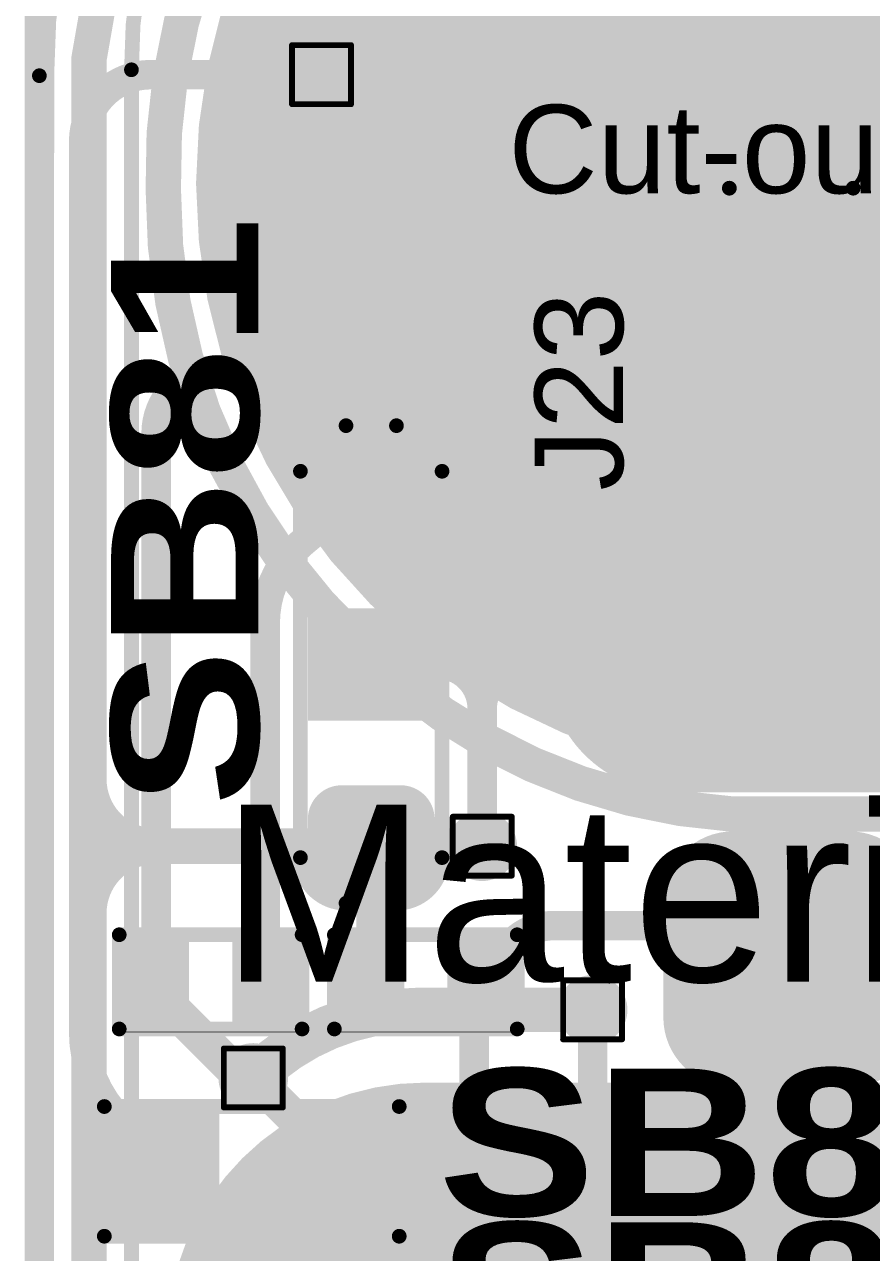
# Model space of a CAD drawing. Header units: inches. Extents: x 3 to 457, y -41 to 239.
# Drawn here: x 11.67 to 18.97, y 14.03 to 24.61 of the extents above; entities that cross this region are included whole.
import ezdxf

# ---------------------------------------------------------------- set-up
doc = ezdxf.new("R2010")
doc.units = ezdxf.units.IN
for name, color, linetype in [('Board Outline', 216, 'Continuous'), ('Bottom Layer', 5, 'Continuous'), ('Bottom Overlay', 54, 'Continuous'), ('Bottom Paste', 16, 'Continuous'), ('Bottom Solder', 6, 'Continuous'), ('Dimension', 6, 'Continuous'), ('Drill Drawing', 1, 'Continuous'), ('Fabrication', 76, 'Continuous'), ('Top Layer', 1, 'Continuous'), ('Top Overlay', 2, 'Continuous'), ('Top Paste', 8, 'Continuous'), ('Top Solder', 216, 'Continuous'), ('Via Holes', 16, 'Continuous')]:
    doc.layers.add(name, color=color, linetype=linetype)
doc.styles.add('Arial', font='', dxfattribs={"height": 0.2})
doc.styles.add('Arial Black_Bold', font='', dxfattribs={"height": 0.2})
doc.styles.get('Arial').set_extended_font_data('Arial')
doc.styles.get('Arial Black_Bold').set_extended_font_data('Arial Black', bold=True)

# ---------------------------------------------------------------- blocks, each defined once
blk = doc.blocks.new('S______B______3')
at = {"layer": 'Top Layer'}
for points in [[(-1.143, -0.4445), (-1.143, 0.4445), (-0.381, 0.4445), (-0.381, -0.4445)], [(0.381, -0.4445), (0.381, 0.4445), (1.143, 0.4445), (1.143, -0.4445)]]:
    blk.add_hatch(color=1, dxfattribs=at).paths.add_polyline_path(points)
at = {"layer": 'Top Paste'}
for points in [[(-1.143, -0.4445), (-1.143, 0.4445), (-0.381, 0.4445), (-0.381, -0.4445)], [(0.381, -0.4445), (0.381, 0.4445), (1.143, 0.4445), (1.143, -0.4445)]]:
    blk.add_hatch(color=8, dxfattribs=at).paths.add_polyline_path(points)
at = {"layer": 'Top Solder'}
for points in [[(-1.2446, -0.5461), (-1.2446, 0.5461), (-0.2794, 0.5461), (-0.2794, -0.5461)], [(0.2794, -0.5461), (0.2794, 0.5461), (1.2446, 0.5461), (1.2446, -0.5461)]]:
    blk.add_hatch(color=216, dxfattribs=at).paths.add_polyline_path(points)
at = {"layer": 'Top Overlay'}
for points in [[(-1.27, -0.5588, 0.127, 0.127, 0), (-1.27, 0.5588, 0.127, 0.127, 0)], [(-1.27, 0.5588, 0.127, 0.127, 0), (1.27, 0.5588, 0.127, 0.127, 0)], [(1.27, -0.5588, 0.127, 0.127, 0), (1.27, 0.5588, 0.127, 0.127, 0)], [(-1.27, -0.5588, 0.127, 0.127, 0), (1.27, -0.5588, 0.127, 0.127, 0)]]:
    blk.add_lwpolyline(points, format="xyseb", dxfattribs=at)
for points in [[(-1.30175, 0.5588, 0.0635, 0.0635, 1), (-1.23825, 0.5588, 0.0635, 0.0635, 1)], [(-1.30175, 0.5588, 0.0635, 0.0635, 1), (-1.23825, 0.5588, 0.0635, 0.0635, 1)], [(1.23825, 0.5588, 0.0635, 0.0635, 1), (1.30175, 0.5588, 0.0635, 0.0635, 1)], [(1.23825, 0.5588, 0.0635, 0.0635, 1), (1.30175, 0.5588, 0.0635, 0.0635, 1)], [(-1.30175, -0.5588, 0.0635, 0.0635, 1), (-1.23825, -0.5588, 0.0635, 0.0635, 1)], [(-1.30175, -0.5588, 0.0635, 0.0635, 1), (-1.23825, -0.5588, 0.0635, 0.0635, 1)], [(1.23825, -0.5588, 0.0635, 0.0635, 1), (1.30175, -0.5588, 0.0635, 0.0635, 1)], [(1.23825, -0.5588, 0.0635, 0.0635, 1), (1.30175, -0.5588, 0.0635, 0.0635, 1)]]:
    blk.add_lwpolyline(points, format="xyseb", close=True, dxfattribs=at)
blk = doc.blocks.new('S______B______3_P___25')
at = {"layer": 'Top Layer'}
h = blk.add_hatch(color=1, dxfattribs=at)
edge = h.paths.add_edge_path()
edge.add_arc((-1.714, -0.254), 0.191, 180, 270)
edge.add_line((-1.714, -0.445), (-1.333, -0.444))
edge.add_arc((-1.333, -0.254), 0.191, 270, 360)
edge.add_line((-1.143, -0.254), (-1.143, 0.254))
edge.add_arc((-1.333, 0.254), 0.191, 0, 90)
edge.add_line((-1.333, 0.445), (-1.714, 0.444))
edge.add_arc((-1.714, 0.254), 0.191, 90, 180)
edge.add_line((-1.905, 0.254), (-1.905, -0.254))
blk.add_hatch(color=1, dxfattribs=at).paths.add_polyline_path([(-0.381, -0.445), (-0.381, 0.445), (0.381, 0.445), (0.381, -0.445)])
h = blk.add_hatch(color=1, dxfattribs=at)
edge = h.paths.add_edge_path()
edge.add_arc((1.333, -0.254), 0.191, 180, 270)
edge.add_line((1.333, -0.445), (1.714, -0.444))
edge.add_arc((1.714, -0.254), 0.191, 270, 360)
edge.add_line((1.905, -0.254), (1.905, 0.254))
edge.add_arc((1.714, 0.254), 0.191, 0, 90)
edge.add_line((1.714, 0.445), (1.333, 0.444))
edge.add_arc((1.333, 0.254), 0.191, 90, 180)
edge.add_line((1.143, 0.254), (1.143, -0.254))
at = {"layer": 'Top Paste'}
h = blk.add_hatch(color=8, dxfattribs=at)
edge = h.paths.add_edge_path()
edge.add_arc((-1.714, -0.254), 0.191, 180, 270)
edge.add_line((-1.714, -0.445), (-1.333, -0.444))
edge.add_arc((-1.333, -0.254), 0.191, 270, 360)
edge.add_line((-1.143, -0.254), (-1.143, 0.254))
edge.add_arc((-1.333, 0.254), 0.191, 0, 90)
edge.add_line((-1.333, 0.445), (-1.714, 0.444))
edge.add_arc((-1.714, 0.254), 0.191, 90, 180)
edge.add_line((-1.905, 0.254), (-1.905, -0.254))
blk.add_hatch(color=8, dxfattribs=at).paths.add_polyline_path([(-0.381, -0.445), (-0.381, 0.445), (0.381, 0.445), (0.381, -0.445)])
h = blk.add_hatch(color=8, dxfattribs=at)
edge = h.paths.add_edge_path()
edge.add_arc((1.333, -0.254), 0.191, 180, 270)
edge.add_line((1.333, -0.445), (1.714, -0.444))
edge.add_arc((1.714, -0.254), 0.191, 270, 360)
edge.add_line((1.905, -0.254), (1.905, 0.254))
edge.add_arc((1.714, 0.254), 0.191, 0, 90)
edge.add_line((1.714, 0.445), (1.333, 0.444))
edge.add_arc((1.333, 0.254), 0.191, 90, 180)
edge.add_line((1.143, 0.254), (1.143, -0.254))
at = {"layer": 'Top Solder'}
h = blk.add_hatch(color=216, dxfattribs=at)
edge = h.paths.add_edge_path()
edge.add_arc((-1.714, -0.254), 0.292, 180, 270)
edge.add_line((-1.714, -0.546), (-1.333, -0.546))
edge.add_arc((-1.333, -0.254), 0.292, 270, 360)
edge.add_line((-1.041, -0.254), (-1.041, 0.254))
edge.add_arc((-1.333, 0.254), 0.292, 0, 90)
edge.add_line((-1.333, 0.546), (-1.714, 0.546))
edge.add_arc((-1.714, 0.254), 0.292, 90, 180)
edge.add_line((-2.007, 0.254), (-2.007, -0.254))
blk.add_hatch(color=216, dxfattribs=at).paths.add_polyline_path([(-0.483, -0.546), (-0.483, 0.546), (0.483, 0.546), (0.483, -0.546)])
h = blk.add_hatch(color=216, dxfattribs=at)
edge = h.paths.add_edge_path()
edge.add_arc((1.333, -0.254), 0.292, 180, 270)
edge.add_line((1.333, -0.546), (1.714, -0.546))
edge.add_arc((1.714, -0.254), 0.292, 270, 360)
edge.add_line((2.007, -0.254), (2.007, 0.254))
edge.add_arc((1.714, 0.254), 0.292, 0, 90)
edge.add_line((1.714, 0.546), (1.333, 0.546))
edge.add_arc((1.333, 0.254), 0.292, 90, 180)
edge.add_line((1.041, 0.254), (1.041, -0.254))
at = {"layer": 'Top Overlay'}
for points in [[(-2.057, 0.217, 0.127, 0.127, -0.414214), (-1.664, 0.61, 0.127, 0.127, 0)], [(1.664, 0.61, 0.127, 0.127, 0), (-1.664, 0.61, 0.127, 0.127, 0)], [(1.664, 0.61, 0.127, 0.127, -0.414214), (2.057, 0.217, 0.127, 0.127, 0)], [(-2.057, -0.217, 0.127, 0.127, 0), (-2.057, 0.217, 0.127, 0.127, 0)], [(2.057, -0.217, 0.127, 0.127, 0), (2.057, 0.217, 0.127, 0.127, 0)], [(-1.664, -0.61, 0.127, 0.127, -0.414214), (-2.057, -0.217, 0.127, 0.127, 0)], [(2.057, -0.217, 0.127, 0.127, -0.414214), (1.664, -0.61, 0.127, 0.127, 0)], [(1.664, -0.61, 0.127, 0.127, 0), (-1.664, -0.61, 0.127, 0.127, 0)]]:
    blk.add_lwpolyline(points, format="xyseb", dxfattribs=at)
for points in [[(-1.696, 0.61, 0.0635, 0.0635, 1), (-1.633, 0.61, 0.0635, 0.0635, 1)], [(-1.696, 0.61, 0.0635, 0.0635, 1), (-1.633, 0.61, 0.0635, 0.0635, 1)], [(1.633, 0.61, 0.0635, 0.0635, 1), (1.696, 0.61, 0.0635, 0.0635, 1)], [(1.633, 0.61, 0.0635, 0.0635, 1), (1.696, 0.61, 0.0635, 0.0635, 1)], [(-2.089, 0.217, 0.0635, 0.0635, 1), (-2.026, 0.217, 0.0635, 0.0635, 1)], [(-2.089, 0.217, 0.0635, 0.0635, 1), (-2.026, 0.217, 0.0635, 0.0635, 1)], [(2.026, 0.217, 0.0635, 0.0635, 1), (2.089, 0.217, 0.0635, 0.0635, 1)], [(2.026, 0.217, 0.0635, 0.0635, 1), (2.089, 0.217, 0.0635, 0.0635, 1)], [(-2.089, -0.217, 0.0635, 0.0635, 1), (-2.026, -0.217, 0.0635, 0.0635, 1)], [(-2.089, -0.217, 0.0635, 0.0635, 1), (-2.026, -0.217, 0.0635, 0.0635, 1)], [(2.026, -0.217, 0.0635, 0.0635, 1), (2.089, -0.217, 0.0635, 0.0635, 1)], [(2.026, -0.217, 0.0635, 0.0635, 1), (2.089, -0.217, 0.0635, 0.0635, 1)], [(-1.696, -0.61, 0.0635, 0.0635, 1), (-1.633, -0.61, 0.0635, 0.0635, 1)], [(-1.696, -0.61, 0.0635, 0.0635, 1), (-1.633, -0.61, 0.0635, 0.0635, 1)], [(1.633, -0.61, 0.0635, 0.0635, 1), (1.696, -0.61, 0.0635, 0.0635, 1)], [(1.633, -0.61, 0.0635, 0.0635, 1), (1.696, -0.61, 0.0635, 0.0635, 1)]]:
    blk.add_lwpolyline(points, format="xyseb", close=True, dxfattribs=at)
blk = doc.blocks.new('R___0603_28')
at = {"layer": 'Top Layer'}
for points in [[(-0.381, 0.4445), (-0.381, -0.4445), (-1.143, -0.4445), (-1.143, 0.4445)], [(1.143, 0.4445), (1.143, -0.4445), (0.381, -0.4445), (0.381, 0.4445)]]:
    blk.add_hatch(color=1, dxfattribs=at).paths.add_polyline_path(points)
at = {"layer": 'Top Paste'}
for points in [[(-0.381, 0.4445), (-0.381, -0.4445), (-1.143, -0.4445), (-1.143, 0.4445)], [(1.143, 0.4445), (1.143, -0.4445), (0.381, -0.4445), (0.381, 0.4445)]]:
    blk.add_hatch(color=8, dxfattribs=at).paths.add_polyline_path(points)
at = {"layer": 'Top Solder'}
for points in [[(-0.2794, 0.5461), (-0.2794, -0.5461), (-1.2446, -0.5461), (-1.2446, 0.5461)], [(1.2446, 0.5461), (1.2446, -0.5461), (0.2794, -0.5461), (0.2794, 0.5461)]]:
    blk.add_hatch(color=216, dxfattribs=at).paths.add_polyline_path(points)
at = {"layer": 'Top Overlay'}
for points in [[(-1.2192, 0.5334, 0.127, 0.127, 0), (1.2192, 0.5334, 0.127, 0.127, 0)], [(-1.2192, 0.5334, 0.127, 0.127, 0), (-1.2192, -0.5334, 0.127, 0.127, 0)], [(1.2192, 0.5334, 0.127, 0.127, 0), (1.2192, -0.5334, 0.127, 0.127, 0)], [(-1.2192, -0.5334, 0.127, 0.127, 0), (1.2192, -0.5334, 0.127, 0.127, 0)]]:
    blk.add_lwpolyline(points, format="xyseb", dxfattribs=at)
for points in [[(-1.25095, 0.5334, 0.0635, 0.0635, 1), (-1.18745, 0.5334, 0.0635, 0.0635, 1)], [(-1.25095, 0.5334, 0.0635, 0.0635, 1), (-1.18745, 0.5334, 0.0635, 0.0635, 1)], [(1.18745, 0.5334, 0.0635, 0.0635, 1), (1.25095, 0.5334, 0.0635, 0.0635, 1)], [(1.18745, 0.5334, 0.0635, 0.0635, 1), (1.25095, 0.5334, 0.0635, 0.0635, 1)], [(-1.25095, -0.5334, 0.0635, 0.0635, 1), (-1.18745, -0.5334, 0.0635, 0.0635, 1)], [(-1.25095, -0.5334, 0.0635, 0.0635, 1), (-1.18745, -0.5334, 0.0635, 0.0635, 1)], [(1.18745, -0.5334, 0.0635, 0.0635, 1), (1.25095, -0.5334, 0.0635, 0.0635, 1)], [(1.18745, -0.5334, 0.0635, 0.0635, 1), (1.25095, -0.5334, 0.0635, 0.0635, 1)]]:
    blk.add_lwpolyline(points, format="xyseb", close=True, dxfattribs=at)
blk = doc.blocks.new('R___0402_39')
at = {"layer": 'Top Layer'}
for points in [[(-0.699, -0.318), (-0.699, 0.318), (-0.241, 0.318), (-0.241, -0.318)], [(0.241, -0.318), (0.241, 0.318), (0.699, 0.318), (0.699, -0.318)]]:
    blk.add_hatch(color=1, dxfattribs=at).paths.add_polyline_path(points)
at = {"layer": 'Top Paste'}
for points in [[(-0.699, -0.318), (-0.699, 0.318), (-0.241, 0.318), (-0.241, -0.318)], [(0.241, -0.318), (0.241, 0.318), (0.699, 0.318), (0.699, -0.318)]]:
    blk.add_hatch(color=8, dxfattribs=at).paths.add_polyline_path(points)
at = {"layer": 'Top Solder'}
for points in [[(-0.754, -0.373), (-0.754, 0.373), (-0.186, 0.373), (-0.186, -0.373)], [(0.186, -0.373), (0.186, 0.373), (0.754, 0.373), (0.754, -0.373)]]:
    blk.add_hatch(color=216, dxfattribs=at).paths.add_polyline_path(points)
at = {"layer": 'Top Overlay'}
for points in [[(-0.787, 0.406, 0.127, 0.127, 0), (0.787, 0.406, 0.127, 0.127, 0)], [(-0.787, -0.406, 0.127, 0.127, 0), (-0.787, 0.406, 0.127, 0.127, 0)], [(0.787, -0.406, 0.127, 0.127, 0), (0.787, 0.406, 0.127, 0.127, 0)], [(-0.787, -0.406, 0.127, 0.127, 0), (0.787, -0.406, 0.127, 0.127, 0)], [(-0.813, -0.432, 0.00323, 0.00323, 0), (0.813, -0.432, 0.00323, 0.00323, 0)]]:
    blk.add_lwpolyline(points, format="xyseb", dxfattribs=at)
for points in [[(-0.819, 0.406, 0.0635, 0.0635, 1), (-0.756, 0.406, 0.0635, 0.0635, 1)], [(-0.819, 0.406, 0.0635, 0.0635, 1), (-0.756, 0.406, 0.0635, 0.0635, 1)], [(0.756, 0.406, 0.0635, 0.0635, 1), (0.819, 0.406, 0.0635, 0.0635, 1)], [(0.756, 0.406, 0.0635, 0.0635, 1), (0.819, 0.406, 0.0635, 0.0635, 1)], [(-0.819, -0.406, 0.0635, 0.0635, 1), (-0.756, -0.406, 0.0635, 0.0635, 1)], [(-0.819, -0.406, 0.0635, 0.0635, 1), (-0.756, -0.406, 0.0635, 0.0635, 1)], [(0.756, -0.406, 0.0635, 0.0635, 1), (0.819, -0.406, 0.0635, 0.0635, 1)], [(0.756, -0.406, 0.0635, 0.0635, 1), (0.819, -0.406, 0.0635, 0.0635, 1)], [(-0.814, -0.432, 0.00161, 0.00161, 1), (-0.812, -0.432, 0.00161, 0.00161, 1)], [(0.812, -0.432, 0.00161, 0.00161, 1), (0.814, -0.432, 0.00161, 0.00161, 1)]]:
    blk.add_lwpolyline(points, format="xyseb", close=True, dxfattribs=at)
blk = doc.blocks.new('R___0402_40')
at = {"layer": 'Top Layer'}
for points in [[(-0.699, -0.318), (-0.699, 0.318), (-0.241, 0.318), (-0.241, -0.318)], [(0.241, -0.318), (0.241, 0.318), (0.699, 0.318), (0.699, -0.318)]]:
    blk.add_hatch(color=1, dxfattribs=at).paths.add_polyline_path(points)
at = {"layer": 'Top Paste'}
for points in [[(-0.699, -0.318), (-0.699, 0.318), (-0.241, 0.318), (-0.241, -0.318)], [(0.241, -0.318), (0.241, 0.318), (0.699, 0.318), (0.699, -0.318)]]:
    blk.add_hatch(color=8, dxfattribs=at).paths.add_polyline_path(points)
at = {"layer": 'Top Solder'}
for points in [[(-0.754, -0.373), (-0.754, 0.373), (-0.186, 0.373), (-0.186, -0.373)], [(0.186, -0.373), (0.186, 0.373), (0.754, 0.373), (0.754, -0.373)]]:
    blk.add_hatch(color=216, dxfattribs=at).paths.add_polyline_path(points)
at = {"layer": 'Top Overlay'}
for points in [[(-0.787, 0.406, 0.127, 0.127, 0), (0.787, 0.406, 0.127, 0.127, 0)], [(-0.787, -0.406, 0.127, 0.127, 0), (-0.787, 0.406, 0.127, 0.127, 0)], [(0.787, -0.406, 0.127, 0.127, 0), (0.787, 0.406, 0.127, 0.127, 0)], [(-0.787, -0.406, 0.127, 0.127, 0), (0.787, -0.406, 0.127, 0.127, 0)], [(-0.813, -0.432, 0.00323, 0.00323, 0), (0.813, -0.432, 0.00323, 0.00323, 0)]]:
    blk.add_lwpolyline(points, format="xyseb", dxfattribs=at)
for points in [[(-0.819, 0.406, 0.0635, 0.0635, 1), (-0.756, 0.406, 0.0635, 0.0635, 1)], [(-0.819, 0.406, 0.0635, 0.0635, 1), (-0.756, 0.406, 0.0635, 0.0635, 1)], [(0.756, 0.406, 0.0635, 0.0635, 1), (0.819, 0.406, 0.0635, 0.0635, 1)], [(0.756, 0.406, 0.0635, 0.0635, 1), (0.819, 0.406, 0.0635, 0.0635, 1)], [(-0.819, -0.406, 0.0635, 0.0635, 1), (-0.756, -0.406, 0.0635, 0.0635, 1)], [(-0.819, -0.406, 0.0635, 0.0635, 1), (-0.756, -0.406, 0.0635, 0.0635, 1)], [(0.756, -0.406, 0.0635, 0.0635, 1), (0.819, -0.406, 0.0635, 0.0635, 1)], [(0.756, -0.406, 0.0635, 0.0635, 1), (0.819, -0.406, 0.0635, 0.0635, 1)], [(-0.814, -0.432, 0.00161, 0.00161, 1), (-0.812, -0.432, 0.00161, 0.00161, 1)], [(0.812, -0.432, 0.00161, 0.00161, 1), (0.814, -0.432, 0.00161, 0.00161, 1)]]:
    blk.add_lwpolyline(points, format="xyseb", close=True, dxfattribs=at)
blk = doc.blocks.new('SEMG_PAD_B_56')
at = {"layer": 'Bottom Layer'}
h = blk.add_hatch(color=5, dxfattribs=at)
edge = h.paths.add_edge_path()
edge.add_arc((-3.15, 0.013), 2.1, 90, 270)
edge.add_line((-3.15, -2.087), (3.15, -2.087))
edge.add_arc((3.15, 0.013), 2.1, 270, 450)
edge.add_line((3.15, 2.113), (-3.15, 2.113))
h = blk.add_hatch(color=5, dxfattribs=at)
edge = h.paths.add_edge_path()
edge.add_arc((0, -9.987), 5, 0, 360)
at = {"layer": 'Bottom Paste'}
h = blk.add_hatch(color=16, dxfattribs=at)
edge = h.paths.add_edge_path()
edge.add_arc((-3.15, 0.013), 2.1, 90, 270)
edge.add_line((-3.15, -2.087), (3.15, -2.087))
edge.add_arc((3.15, 0.013), 2.1, 270, 450)
edge.add_line((3.15, 2.113), (-3.15, 2.113))
h = blk.add_hatch(color=16, dxfattribs=at)
edge = h.paths.add_edge_path()
edge.add_arc((0, -9.987), 5, 0, 360)
at = {"layer": 'Bottom Solder'}
h = blk.add_hatch(color=6, dxfattribs=at)
edge = h.paths.add_edge_path()
edge.add_arc((-3.15, 0.013), 2.202, 90, 270)
edge.add_line((-3.15, -2.189), (3.15, -2.189))
edge.add_arc((3.15, 0.013), 2.202, 270, 450)
edge.add_line((3.15, 2.214), (-3.15, 2.214))
h = blk.add_hatch(color=6, dxfattribs=at)
edge = h.paths.add_edge_path()
edge.add_arc((0, -9.987), 5.102, 0, 360)
at = {"layer": 'Bottom Overlay'}
for points in [[(5.683, 10.966, 0.127, 0.127, 0), (5.683, -10.966, 0.127, 0.127, 0)], [(5.683, -10.966, 0.127, 0.127, -0.414214), (1.531, -15.213, 0.127, 0.127, 0)]]:
    blk.add_lwpolyline(points, format="xyseb", dxfattribs=at)
blk.add_lwpolyline([(5.652, -10.966, 0.0635, 0.0635, 1), (5.715, -10.966, 0.0635, 0.0635, 1)], format="xyseb", close=True, dxfattribs=at)
blk.add_lwpolyline([(5.652, -10.966, 0.0635, 0.0635, 1), (5.715, -10.966, 0.0635, 0.0635, 1)], format="xyseb", close=True, dxfattribs=at)
blk = doc.blocks.new('T____P____SMD_3_P____58')
at = {"layer": 'Top Layer'}
h = blk.add_hatch(color=1, dxfattribs=at)
edge = h.paths.add_edge_path()
edge.add_arc((-0.5, 3.04), 0.5, 90, 180)
edge.add_line((-1, 3.04), (-1, 2.04))
edge.add_arc((-0.5, 2.04), 0.5, 180, 270)
edge.add_line((-0.5, 1.54), (0.5, 1.54))
edge.add_arc((0.5, 2.04), 0.5, 270, 360)
edge.add_line((1, 2.04), (1, 3.04))
edge.add_arc((0.5, 3.04), 0.5, 0, 90)
edge.add_line((0.5, 3.54), (-0.5, 3.54))
h = blk.add_hatch(color=1, dxfattribs=at)
edge = h.paths.add_edge_path()
edge.add_arc((-1, 0), 1, 90, 270)
edge.add_line((-1, -1), (1, -1))
edge.add_arc((1, 0), 1, 270, 450)
edge.add_line((1, 1), (-1, 1))
h = blk.add_hatch(color=1, dxfattribs=at)
edge = h.paths.add_edge_path()
edge.add_arc((-0.5, -2.04), 0.5, 90, 180)
edge.add_line((-1, -2.04), (-1, -3.04))
edge.add_arc((-0.5, -3.04), 0.5, 180, 270)
edge.add_line((-0.5, -3.54), (0.5, -3.54))
edge.add_arc((0.5, -3.04), 0.5, 270, 360)
edge.add_line((1, -3.04), (1, -2.04))
edge.add_arc((0.5, -2.04), 0.5, 0, 90)
edge.add_line((0.5, -1.54), (-0.5, -1.54))
at = {"layer": 'Top Paste'}
h = blk.add_hatch(color=8, dxfattribs=at)
edge = h.paths.add_edge_path()
edge.add_arc((-0.5, 3.04), 0.5, 90, 180)
edge.add_line((-1, 3.04), (-1, 2.04))
edge.add_arc((-0.5, 2.04), 0.5, 180, 270)
edge.add_line((-0.5, 1.54), (0.5, 1.54))
edge.add_arc((0.5, 2.04), 0.5, 270, 360)
edge.add_line((1, 2.04), (1, 3.04))
edge.add_arc((0.5, 3.04), 0.5, 0, 90)
edge.add_line((0.5, 3.54), (-0.5, 3.54))
h = blk.add_hatch(color=8, dxfattribs=at)
edge = h.paths.add_edge_path()
edge.add_arc((-1, 0), 1, 90, 270)
edge.add_line((-1, -1), (1, -1))
edge.add_arc((1, 0), 1, 270, 450)
edge.add_line((1, 1), (-1, 1))
h = blk.add_hatch(color=8, dxfattribs=at)
edge = h.paths.add_edge_path()
edge.add_arc((-0.5, -2.04), 0.5, 90, 180)
edge.add_line((-1, -2.04), (-1, -3.04))
edge.add_arc((-0.5, -3.04), 0.5, 180, 270)
edge.add_line((-0.5, -3.54), (0.5, -3.54))
edge.add_arc((0.5, -3.04), 0.5, 270, 360)
edge.add_line((1, -3.04), (1, -2.04))
edge.add_arc((0.5, -2.04), 0.5, 0, 90)
edge.add_line((0.5, -1.54), (-0.5, -1.54))
at = {"layer": 'Top Solder'}
h = blk.add_hatch(color=216, dxfattribs=at)
edge = h.paths.add_edge_path()
edge.add_arc((-0.5, 3.04), 0.602, 90, 180)
edge.add_line((-1.102, 3.04), (-1.102, 2.04))
edge.add_arc((-0.5, 2.04), 0.602, 180, 270)
edge.add_line((-0.5, 1.438), (0.5, 1.438))
edge.add_arc((0.5, 2.04), 0.602, 270, 360)
edge.add_line((1.102, 2.04), (1.102, 3.04))
edge.add_arc((0.5, 3.04), 0.602, 0, 90)
edge.add_line((0.5, 3.642), (-0.5, 3.642))
h = blk.add_hatch(color=216, dxfattribs=at)
edge = h.paths.add_edge_path()
edge.add_arc((-1, 0), 1.102, 90, 270)
edge.add_line((-1, -1.102), (1, -1.102))
edge.add_arc((1, 0), 1.102, 270, 450)
edge.add_line((1, 1.102), (-1, 1.102))
h = blk.add_hatch(color=216, dxfattribs=at)
edge = h.paths.add_edge_path()
edge.add_arc((-0.5, -2.04), 0.602, 90, 180)
edge.add_line((-1.102, -2.04), (-1.102, -3.04))
edge.add_arc((-0.5, -3.04), 0.602, 180, 270)
edge.add_line((-0.5, -3.642), (0.5, -3.642))
edge.add_arc((0.5, -3.04), 0.602, 270, 360)
edge.add_line((1.102, -3.04), (1.102, -2.04))
edge.add_arc((0.5, -2.04), 0.602, 0, 90)
edge.add_line((0.5, -1.438), (-0.5, -1.438))

msp = doc.modelspace()

# ---------------------------------------------------------------- hatches: boundary and pattern name
at = {"layer": 'Bottom Layer'}
h = msp.add_hatch(color=5, dxfattribs=at)
edge = h.paths.add_edge_path()
edge.add_arc((14.232, 24.182), 0.3, 0, 360)
h = msp.add_hatch(color=5, dxfattribs=at)
edge = h.paths.add_edge_path()
edge.add_arc((15.616, 17.534), 0.3, 0, 360)
h = msp.add_hatch(color=5, dxfattribs=at)
edge = h.paths.add_edge_path()
edge.add_arc((16.567, 16.124), 0.3, 0, 360)
h = msp.add_hatch(color=5, dxfattribs=at)
edge = h.paths.add_edge_path()
edge.add_arc((13.644, 15.537), 0.3, 0, 360)
at = {"layer": 'Top Layer'}
h = msp.add_hatch(color=1, dxfattribs=at)
edge = h.paths.add_edge_path()
edge.add_arc((14.232, 24.182), 0.3, 0, 360)
h = msp.add_hatch(color=1, dxfattribs=at)
edge = h.paths.add_edge_path()
edge.add_arc((15.616, 17.534), 0.3, 0, 360)
h = msp.add_hatch(color=1, dxfattribs=at)
edge = h.paths.add_edge_path()
edge.add_arc((16.567, 16.124), 0.3, 0, 360)
h = msp.add_hatch(color=1, dxfattribs=at)
edge = h.paths.add_edge_path()
edge.add_arc((13.644, 15.537), 0.3, 0, 360)
at = {"layer": 'Via Holes'}
h = msp.add_hatch(color=7, dxfattribs=at)
edge = h.paths.add_edge_path()
edge.add_arc((14.232, 24.182), 0.15, 0, 360)
h = msp.add_hatch(color=7, dxfattribs=at)
edge = h.paths.add_edge_path()
edge.add_arc((15.616, 17.534), 0.15, 0, 360)
h = msp.add_hatch(color=7, dxfattribs=at)
edge = h.paths.add_edge_path()
edge.add_arc((16.567, 16.124), 0.15, 0, 360)
h = msp.add_hatch(color=7, dxfattribs=at)
edge = h.paths.add_edge_path()
edge.add_arc((13.644, 15.537), 0.15, 0, 360)

# ---------------------------------------------------------------- linework, layer by layer
at = {"layer": 'Board Outline'}
for points in [[(11.802, 24.173, 0.127, 0.127, -0.244175), (13.879, 28.286, 0.127, 0.127, 0)], [(11.801, 2.317, 0.127, 0.127, 0), (11.802, 24.173, 0.127, 0.127, 0)]]:
    msp.add_lwpolyline(points, format="xyseb", dxfattribs=at)
msp.add_lwpolyline([(11.77, 24.173, 0.0635, 0.0635, 1), (11.833, 24.173, 0.0635, 0.0635, 1)], format="xyseb", close=True, dxfattribs=at)
msp.add_lwpolyline([(11.77, 24.173, 0.0635, 0.0635, 1), (11.833, 24.173, 0.0635, 0.0635, 1)], format="xyseb", close=True, dxfattribs=at)
at = {"layer": 'Bottom Layer'}
for points in [[(12.228, 24.313, 0.305, 0.305, -0.166547), (13.752, 27.422, 0.305, 0.305, 0)], [(12.869, 23.194, 0.305, 0.305, -0.206318), (14.433, 27.122, 0.305, 0.305, 0)], [(12.228, 18.111, 0.305, 0.305, 0), (12.228, 24.313, 0.305, 0.305, 0)], [(14.559, 19.268, 0.305, 0.305, -0.209657), (12.869, 23.194, 0.305, 0.305, 0)], [(14.559, 19.268, 0.305, 0.305, 0), (14.59, 19.237, 0.305, 0.305, 0)], [(17.765, 17.811, 0.305, 0.305, -0.180286), (14.59, 19.237, 0.305, 0.305, 0)], [(12.228, 16.957, 0.305, 0.305, 0), (12.228, 18.111, 0.305, 0.305, 0)], [(12.805, 17.534, 0.305, 0.305, -0.414214), (12.228, 18.111, 0.305, 0.305, 0)], [(17.765, 17.811, 0.305, 0.305, 0), (17.775, 17.811, 0.305, 0.305, 0)], [(17.775, 17.811, 0.305, 0.305, 0), (19.666, 17.811, 0.305, 0.305, 0)], [(12.228, 16.957, 0.305, 0.305, -0.414214), (12.805, 17.534, 0.305, 0.305, 0)], [(12.297, 17.534, 0.305, 0.305, 0), (12.805, 17.534, 0.305, 0.305, 0)], [(12.805, 17.534, 0.305, 0.305, 0), (15.616, 17.534, 0.305, 0.305, 0)], [(12.228, 10.457, 0.305, 0.305, 0), (12.228, 16.957, 0.305, 0.305, 0)], [(13.645, 15.538, 0.381, 0.381, -0.19877), (15.06, 16.124, 0.381, 0.381, 0)], [(15.06, 16.124, 0.381, 0.381, 0), (16.567, 16.124, 0.381, 0.381, 0)], [(13.644, 15.537, 0.381, 0.381, -0.000137), (13.645, 15.538, 0.381, 0.381, 0)]]:
    msp.add_lwpolyline(points, format="xyseb", dxfattribs=at)
for points in [[(12.152, 24.313, 0.152, 0.152, 1), (12.304, 24.313, 0.152, 0.152, 1)], [(12.152, 24.313, 0.152, 0.152, 1), (12.304, 24.313, 0.152, 0.152, 1)], [(12.793, 23.194, 0.152, 0.152, 1), (12.945, 23.194, 0.152, 0.152, 1)], [(12.793, 23.194, 0.152, 0.152, 1), (12.945, 23.194, 0.152, 0.152, 1)], [(14.483, 19.268, 0.152, 0.152, 1), (14.635, 19.268, 0.152, 0.152, 1)], [(14.483, 19.268, 0.152, 0.152, 1), (14.635, 19.268, 0.152, 0.152, 1)], [(14.514, 19.237, 0.152, 0.152, 1), (14.666, 19.237, 0.152, 0.152, 1)], [(14.514, 19.237, 0.152, 0.152, 1), (14.666, 19.237, 0.152, 0.152, 1)], [(12.152, 18.111, 0.152, 0.152, 1), (12.304, 18.111, 0.152, 0.152, 1)], [(12.152, 18.111, 0.152, 0.152, 1), (12.304, 18.111, 0.152, 0.152, 1)], [(12.152, 18.111, 0.152, 0.152, 1), (12.304, 18.111, 0.152, 0.152, 1)], [(17.689, 17.811, 0.152, 0.152, 1), (17.841, 17.811, 0.152, 0.152, 1)], [(17.689, 17.811, 0.152, 0.152, 1), (17.841, 17.811, 0.152, 0.152, 1)], [(17.699, 17.811, 0.152, 0.152, 1), (17.851, 17.811, 0.152, 0.152, 1)], [(17.699, 17.811, 0.152, 0.152, 1), (17.851, 17.811, 0.152, 0.152, 1)], [(12.221, 17.534, 0.152, 0.152, 1), (12.373, 17.534, 0.152, 0.152, 1)], [(12.729, 17.534, 0.152, 0.152, 1), (12.881, 17.534, 0.152, 0.152, 1)], [(12.729, 17.534, 0.152, 0.152, 1), (12.881, 17.534, 0.152, 0.152, 1)], [(12.729, 17.534, 0.152, 0.152, 1), (12.881, 17.534, 0.152, 0.152, 1)], [(12.729, 17.534, 0.152, 0.152, 1), (12.881, 17.534, 0.152, 0.152, 1)], [(15.54, 17.534, 0.152, 0.152, 1), (15.692, 17.534, 0.152, 0.152, 1)], [(12.152, 16.957, 0.152, 0.152, 1), (12.304, 16.957, 0.152, 0.152, 1)], [(12.152, 16.957, 0.152, 0.152, 1), (12.304, 16.957, 0.152, 0.152, 1)], [(12.152, 16.957, 0.152, 0.152, 1), (12.304, 16.957, 0.152, 0.152, 1)], [(14.965, 16.124, 0.191, 0.191, 1), (15.155, 16.124, 0.191, 0.191, 1)], [(14.965, 16.124, 0.191, 0.191, 1), (15.155, 16.124, 0.191, 0.191, 1)], [(16.471, 16.124, 0.191, 0.191, 1), (16.662, 16.124, 0.191, 0.191, 1)], [(13.549, 15.537, 0.191, 0.191, 1), (13.74, 15.537, 0.191, 0.191, 1)], [(13.55, 15.538, 0.191, 0.191, 1), (13.74, 15.538, 0.191, 0.191, 1)], [(13.55, 15.538, 0.191, 0.191, 1), (13.74, 15.538, 0.191, 0.191, 1)]]:
    msp.add_lwpolyline(points, format="xyseb", close=True, dxfattribs=at)
at = {"layer": 'Dimension'}
msp.add_lwpolyline([(11.801, 2.634, 0.254, 0.254, 0), (11.801, 192.456, 0.254, 0.254, 0)], format="xyseb", dxfattribs=at)
at = {"layer": 'Drill Drawing'}
for points in [[(13.978, 24.436, 0.0508, 0.0508, 0), (14.486, 24.436, 0.0508, 0.0508, 0)], [(13.978, 23.928, 0.0508, 0.0508, 0), (13.978, 24.436, 0.0508, 0.0508, 0)], [(14.486, 23.928, 0.0508, 0.0508, 0), (14.486, 24.436, 0.0508, 0.0508, 0)], [(13.978, 23.928, 0.0508, 0.0508, 0), (14.486, 23.928, 0.0508, 0.0508, 0)], [(15.362, 17.788, 0.0508, 0.0508, 0), (15.87, 17.788, 0.0508, 0.0508, 0)], [(15.362, 17.28, 0.0508, 0.0508, 0), (15.362, 17.788, 0.0508, 0.0508, 0)], [(15.87, 17.28, 0.0508, 0.0508, 0), (15.87, 17.788, 0.0508, 0.0508, 0)], [(15.362, 17.28, 0.0508, 0.0508, 0), (15.87, 17.28, 0.0508, 0.0508, 0)], [(16.313, 16.378, 0.0508, 0.0508, 0), (16.821, 16.378, 0.0508, 0.0508, 0)], [(16.313, 15.87, 0.0508, 0.0508, 0), (16.313, 16.378, 0.0508, 0.0508, 0)], [(16.821, 15.87, 0.0508, 0.0508, 0), (16.821, 16.378, 0.0508, 0.0508, 0)], [(16.313, 15.87, 0.0508, 0.0508, 0), (16.821, 15.87, 0.0508, 0.0508, 0)], [(13.39, 15.791, 0.0508, 0.0508, 0), (13.898, 15.791, 0.0508, 0.0508, 0)], [(13.39, 15.283, 0.0508, 0.0508, 0), (13.39, 15.791, 0.0508, 0.0508, 0)], [(13.898, 15.283, 0.0508, 0.0508, 0), (13.898, 15.791, 0.0508, 0.0508, 0)], [(13.39, 15.283, 0.0508, 0.0508, 0), (13.898, 15.283, 0.0508, 0.0508, 0)]]:
    msp.add_lwpolyline(points, format="xyseb", dxfattribs=at)
for points in [[(13.965, 24.436, 0.0254, 0.0254, 1), (13.991, 24.436, 0.0254, 0.0254, 1)], [(13.965, 24.436, 0.0254, 0.0254, 1), (13.991, 24.436, 0.0254, 0.0254, 1)], [(14.473, 24.436, 0.0254, 0.0254, 1), (14.499, 24.436, 0.0254, 0.0254, 1)], [(14.473, 24.436, 0.0254, 0.0254, 1), (14.499, 24.436, 0.0254, 0.0254, 1)], [(13.965, 23.928, 0.0254, 0.0254, 1), (13.991, 23.928, 0.0254, 0.0254, 1)], [(13.965, 23.928, 0.0254, 0.0254, 1), (13.991, 23.928, 0.0254, 0.0254, 1)], [(14.473, 23.928, 0.0254, 0.0254, 1), (14.499, 23.928, 0.0254, 0.0254, 1)], [(14.473, 23.928, 0.0254, 0.0254, 1), (14.499, 23.928, 0.0254, 0.0254, 1)], [(15.35, 17.788, 0.0254, 0.0254, 1), (15.375, 17.788, 0.0254, 0.0254, 1)], [(15.35, 17.788, 0.0254, 0.0254, 1), (15.375, 17.788, 0.0254, 0.0254, 1)], [(15.858, 17.788, 0.0254, 0.0254, 1), (15.883, 17.788, 0.0254, 0.0254, 1)], [(15.858, 17.788, 0.0254, 0.0254, 1), (15.883, 17.788, 0.0254, 0.0254, 1)], [(15.35, 17.28, 0.0254, 0.0254, 1), (15.375, 17.28, 0.0254, 0.0254, 1)], [(15.35, 17.28, 0.0254, 0.0254, 1), (15.375, 17.28, 0.0254, 0.0254, 1)], [(15.858, 17.28, 0.0254, 0.0254, 1), (15.883, 17.28, 0.0254, 0.0254, 1)], [(15.858, 17.28, 0.0254, 0.0254, 1), (15.883, 17.28, 0.0254, 0.0254, 1)], [(16.3, 16.378, 0.0254, 0.0254, 1), (16.325, 16.378, 0.0254, 0.0254, 1)], [(16.3, 16.378, 0.0254, 0.0254, 1), (16.325, 16.378, 0.0254, 0.0254, 1)], [(16.808, 16.378, 0.0254, 0.0254, 1), (16.833, 16.378, 0.0254, 0.0254, 1)], [(16.808, 16.378, 0.0254, 0.0254, 1), (16.833, 16.378, 0.0254, 0.0254, 1)], [(16.3, 15.87, 0.0254, 0.0254, 1), (16.325, 15.87, 0.0254, 0.0254, 1)], [(16.3, 15.87, 0.0254, 0.0254, 1), (16.325, 15.87, 0.0254, 0.0254, 1)], [(16.808, 15.87, 0.0254, 0.0254, 1), (16.833, 15.87, 0.0254, 0.0254, 1)], [(16.808, 15.87, 0.0254, 0.0254, 1), (16.833, 15.87, 0.0254, 0.0254, 1)], [(13.378, 15.791, 0.0254, 0.0254, 1), (13.403, 15.791, 0.0254, 0.0254, 1)], [(13.378, 15.791, 0.0254, 0.0254, 1), (13.403, 15.791, 0.0254, 0.0254, 1)], [(13.886, 15.791, 0.0254, 0.0254, 1), (13.911, 15.791, 0.0254, 0.0254, 1)], [(13.886, 15.791, 0.0254, 0.0254, 1), (13.911, 15.791, 0.0254, 0.0254, 1)], [(13.378, 15.283, 0.0254, 0.0254, 1), (13.403, 15.283, 0.0254, 0.0254, 1)], [(13.378, 15.283, 0.0254, 0.0254, 1), (13.403, 15.283, 0.0254, 0.0254, 1)], [(13.886, 15.283, 0.0254, 0.0254, 1), (13.911, 15.283, 0.0254, 0.0254, 1)], [(13.886, 15.283, 0.0254, 0.0254, 1), (13.911, 15.283, 0.0254, 0.0254, 1)]]:
    msp.add_lwpolyline(points, format="xyseb", close=True, dxfattribs=at)
at = {"layer": 'Fabrication'}
for points in [[(11.801, 24.172, 0.254, 0.254, -0.414214), (16.745, 29.228, 0.254, 0.254, 0)], [(11.802, 24.173, 0.254, 0.254, -0.244175), (13.879, 28.286, 0.254, 0.254, 0)], [(11.801, 2.317, 0.254, 0.254, 0), (11.802, 24.173, 0.254, 0.254, 0)], [(13.639, 14.755, 0.254, 0.254, -0.198912), (15.124, 15.37, 0.254, 0.254, 0)], [(15.124, 15.37, 0.254, 0.254, 0), (21.432, 15.37, 0.254, 0.254, 0)], [(13.024, 13.27, 0.254, 0.254, -0.198912), (13.639, 14.755, 0.254, 0.254, 0)]]:
    msp.add_lwpolyline(points, format="xyseb", dxfattribs=at)
for points in [[(23.278, 23.245, 0.254, 0.254, 1), (13.278, 23.245, 0.254, 0.254, 1)], [(11.738, 24.172, 0.127, 0.127, 1), (11.865, 24.172, 0.127, 0.127, 1)], [(11.738, 24.173, 0.127, 0.127, 1), (11.865, 24.173, 0.127, 0.127, 1)], [(11.738, 24.173, 0.127, 0.127, 1), (11.865, 24.173, 0.127, 0.127, 1)], [(13.215, 23.245, 0.127, 0.127, 1), (13.342, 23.245, 0.127, 0.127, 1)], [(15.061, 15.37, 0.127, 0.127, 1), (15.188, 15.37, 0.127, 0.127, 1)], [(15.061, 15.37, 0.127, 0.127, 1), (15.188, 15.37, 0.127, 0.127, 1)], [(13.576, 14.755, 0.127, 0.127, 1), (13.703, 14.755, 0.127, 0.127, 1)], [(13.576, 14.755, 0.127, 0.127, 1), (13.703, 14.755, 0.127, 0.127, 1)]]:
    msp.add_lwpolyline(points, format="xyseb", close=True, dxfattribs=at)
at = {"layer": 'Top Layer'}
for points in [[(15.638, 24.13, 0.254, 0.254, 0), (15.638, 26.899, 0.254, 0.254, 0)], [(12.183, 23.605, 0.254, 0.254, -0.414214), (12.76, 24.182, 0.254, 0.254, 0)], [(12.76, 24.182, 0.254, 0.254, 0), (14.232, 24.182, 0.254, 0.254, 0)], [(16.107, 23.661, 0.254, 0.254, -0.414214), (15.638, 24.13, 0.254, 0.254, 0)], [(12.183, 15.933, 0.254, 0.254, 0), (12.183, 23.605, 0.254, 0.254, 0)], [(16.107, 23.661, 0.254, 0.254, 0), (18.278, 23.661, 0.254, 0.254, 0)], [(12.807, 21.091, 0.254, 0.254, -0.414214), (13.356, 21.64, 0.254, 0.254, 0)], [(13.356, 21.64, 0.254, 0.254, 0), (18.278, 21.64, 0.254, 0.254, 0)], [(12.807, 16.365, 0.254, 0.254, 0), (12.807, 21.091, 0.254, 0.254, 0)], [(14.406, 20.433, 0.254, 0.254, 0), (14.66, 20.624, 0.254, 0.254, 0)], [(14.076, 20.159, 0.254, 0.254, 0), (14.406, 20.433, 0.254, 0.254, 0)], [(13.747, 19.457, 0.254, 0.254, -0.22294), (14.076, 20.159, 0.254, 0.254, 0)], [(13.747, 16.365, 0.254, 0.254, 0), (13.747, 19.457, 0.254, 0.254, 0)], [(14.66, 19.1, 0.254, 0.254, 0), (15.6, 19.1, 0.254, 0.254, 0)], [(15.235, 19.1, 0.254, 0.254, -0.414214), (15.616, 18.719, 0.254, 0.254, 0)], [(15.6, 19.1, 0.254, 0.254, 0), (18.278, 19.1, 0.254, 0.254, 0)], [(15.6, 19.1, 0.254, 0.254, -0.198911), (15.616, 19.061, 0.254, 0.254, 0)], [(15.616, 18.719, 0.254, 0.254, -0.414214), (15.997, 19.1, 0.254, 0.254, 0)], [(15.616, 17.534, 0.254, 0.254, 0), (15.616, 19.061, 0.254, 0.254, 0)], [(14.66, 16.365, 0.254, 0.254, 0), (14.66, 17.576, 0.254, 0.254, 0)], [(15.879, 16.703, 0.254, 0.254, -0.1986), (16.234, 16.85, 0.254, 0.254, 0)], [(16.234, 16.85, 0.254, 0.254, 0), (17.988, 16.85, 0.254, 0.254, 0)], [(17.988, 16.85, 0.254, 0.254, 0), (18.278, 16.56, 0.254, 0.254, 0)], [(15.731, 16.556, 0.254, 0.254, 0), (15.879, 16.703, 0.254, 0.254, 0)], [(15.879, 16.703, 0.254, 0.254, -0.0003), (15.879, 16.703, 0.254, 0.254, 0)], [(15.6, 16.454, 0.254, 0.254, 0), (15.702, 16.556, 0.254, 0.254, 0)], [(15.702, 16.556, 0.254, 0.254, 0), (15.731, 16.556, 0.254, 0.254, 0)], [(18.083, 16.365, 0.254, 0.254, 0), (18.278, 16.56, 0.254, 0.254, 0)], [(15.6, 16.365, 0.254, 0.254, 0), (15.6, 16.454, 0.254, 0.254, 0)], [(12.807, 16.276, 0.305, 0.305, 0), (13.48, 15.603, 0.305, 0.305, 0)], [(12.807, 16.276, 0.254, 0.254, 0), (12.807, 16.365, 0.254, 0.254, 0)], [(15.547, 16.313, 0.254, 0.254, 0), (15.6, 16.365, 0.254, 0.254, 0)], [(15.547, 13.779, 0.254, 0.254, 0), (15.547, 16.313, 0.254, 0.254, 0)], [(18.172, 10.77, 0.254, 0.254, 0), (18.172, 16.297, 0.254, 0.254, 0)], [(16.567, 11.651, 0.254, 0.254, 0), (16.567, 16.124, 0.254, 0.254, 0)], [(12.497, 15.175, 0.254, 0.254, -0.198912), (12.183, 15.933, 0.254, 0.254, 0)], [(13.48, 15.603, 0.254, 0.254, 0), (13.578, 15.603, 0.254, 0.254, 0)], [(13.578, 15.603, 0.254, 0.254, 0), (13.644, 15.537, 0.254, 0.254, 0)], [(13.651, 15.537, 0.305, 0.305, 0), (14.393, 14.796, 0.305, 0.305, 0)], [(13.644, 15.537, 0.254, 0.254, 0), (13.651, 15.537, 0.254, 0.254, 0)], [(12.497, 15.175, 0.254, 0.254, 0), (12.615, 15.057, 0.254, 0.254, 0)]]:
    msp.add_lwpolyline(points, format="xyseb", dxfattribs=at)
for points in [[(12.696, 24.182, 0.127, 0.127, 1), (12.823, 24.182, 0.127, 0.127, 1)], [(12.696, 24.182, 0.127, 0.127, 1), (12.823, 24.182, 0.127, 0.127, 1)], [(14.169, 24.182, 0.127, 0.127, 1), (14.296, 24.182, 0.127, 0.127, 1)], [(15.574, 24.13, 0.127, 0.127, 1), (15.701, 24.13, 0.127, 0.127, 1)], [(15.574, 24.13, 0.127, 0.127, 1), (15.701, 24.13, 0.127, 0.127, 1)], [(12.119, 23.605, 0.127, 0.127, 1), (12.246, 23.605, 0.127, 0.127, 1)], [(12.119, 23.605, 0.127, 0.127, 1), (12.246, 23.605, 0.127, 0.127, 1)], [(16.043, 23.661, 0.127, 0.127, 1), (16.17, 23.661, 0.127, 0.127, 1)], [(16.043, 23.661, 0.127, 0.127, 1), (16.17, 23.661, 0.127, 0.127, 1)], [(18.215, 23.661, 0.127, 0.127, 1), (18.342, 23.661, 0.127, 0.127, 1)], [(13.293, 21.64, 0.127, 0.127, 1), (13.42, 21.64, 0.127, 0.127, 1)], [(13.293, 21.64, 0.127, 0.127, 1), (13.42, 21.64, 0.127, 0.127, 1)], [(18.215, 21.64, 0.127, 0.127, 1), (18.342, 21.64, 0.127, 0.127, 1)], [(12.744, 21.091, 0.127, 0.127, 1), (12.871, 21.091, 0.127, 0.127, 1)], [(12.744, 21.091, 0.127, 0.127, 1), (12.871, 21.091, 0.127, 0.127, 1)], [(14.597, 20.624, 0.127, 0.127, 1), (14.724, 20.624, 0.127, 0.127, 1)], [(14.343, 20.433, 0.127, 0.127, 1), (14.47, 20.433, 0.127, 0.127, 1)], [(14.343, 20.433, 0.127, 0.127, 1), (14.47, 20.433, 0.127, 0.127, 1)], [(14.013, 20.159, 0.127, 0.127, 1), (14.14, 20.159, 0.127, 0.127, 1)], [(14.013, 20.159, 0.127, 0.127, 1), (14.14, 20.159, 0.127, 0.127, 1)], [(13.683, 19.457, 0.127, 0.127, 1), (13.81, 19.457, 0.127, 0.127, 1)], [(13.683, 19.457, 0.127, 0.127, 1), (13.81, 19.457, 0.127, 0.127, 1)], [(14.597, 19.1, 0.127, 0.127, 1), (14.724, 19.1, 0.127, 0.127, 1)], [(15.172, 19.1, 0.127, 0.127, 1), (15.299, 19.1, 0.127, 0.127, 1)], [(15.536, 19.1, 0.127, 0.127, 1), (15.663, 19.1, 0.127, 0.127, 1)], [(15.536, 19.1, 0.127, 0.127, 1), (15.663, 19.1, 0.127, 0.127, 1)], [(15.536, 19.1, 0.127, 0.127, 1), (15.663, 19.1, 0.127, 0.127, 1)], [(15.553, 19.061, 0.127, 0.127, 1), (15.68, 19.061, 0.127, 0.127, 1)], [(15.553, 19.061, 0.127, 0.127, 1), (15.68, 19.061, 0.127, 0.127, 1)], [(15.934, 19.1, 0.127, 0.127, 1), (16.061, 19.1, 0.127, 0.127, 1)], [(18.215, 19.1, 0.127, 0.127, 1), (18.342, 19.1, 0.127, 0.127, 1)], [(15.553, 18.719, 0.127, 0.127, 1), (15.68, 18.719, 0.127, 0.127, 1)], [(15.553, 18.719, 0.127, 0.127, 1), (15.68, 18.719, 0.127, 0.127, 1)], [(14.597, 17.576, 0.127, 0.127, 1), (14.724, 17.576, 0.127, 0.127, 1)], [(15.553, 17.534, 0.127, 0.127, 1), (15.68, 17.534, 0.127, 0.127, 1)], [(16.171, 16.85, 0.127, 0.127, 1), (16.298, 16.85, 0.127, 0.127, 1)], [(16.171, 16.85, 0.127, 0.127, 1), (16.298, 16.85, 0.127, 0.127, 1)], [(17.925, 16.85, 0.127, 0.127, 1), (18.052, 16.85, 0.127, 0.127, 1)], [(17.925, 16.85, 0.127, 0.127, 1), (18.052, 16.85, 0.127, 0.127, 1)], [(15.815, 16.703, 0.127, 0.127, 1), (15.942, 16.703, 0.127, 0.127, 1)], [(15.815, 16.703, 0.127, 0.127, 1), (15.942, 16.703, 0.127, 0.127, 1)], [(15.815, 16.703, 0.127, 0.127, 1), (15.942, 16.703, 0.127, 0.127, 1)], [(15.815, 16.703, 0.127, 0.127, 1), (15.942, 16.703, 0.127, 0.127, 1)], [(15.638, 16.556, 0.127, 0.127, 1), (15.765, 16.556, 0.127, 0.127, 1)], [(15.638, 16.556, 0.127, 0.127, 1), (15.765, 16.556, 0.127, 0.127, 1)], [(15.668, 16.556, 0.127, 0.127, 1), (15.795, 16.556, 0.127, 0.127, 1)], [(15.668, 16.556, 0.127, 0.127, 1), (15.795, 16.556, 0.127, 0.127, 1)], [(18.215, 16.56, 0.127, 0.127, 1), (18.342, 16.56, 0.127, 0.127, 1)], [(18.215, 16.56, 0.127, 0.127, 1), (18.342, 16.56, 0.127, 0.127, 1)], [(15.536, 16.454, 0.127, 0.127, 1), (15.663, 16.454, 0.127, 0.127, 1)], [(15.536, 16.454, 0.127, 0.127, 1), (15.663, 16.454, 0.127, 0.127, 1)], [(12.731, 16.276, 0.152, 0.152, 1), (12.883, 16.276, 0.152, 0.152, 1)], [(12.744, 16.365, 0.127, 0.127, 1), (12.871, 16.365, 0.127, 0.127, 1)], [(12.744, 16.365, 0.127, 0.127, 1), (12.871, 16.365, 0.127, 0.127, 1)], [(12.744, 16.276, 0.127, 0.127, 1), (12.871, 16.276, 0.127, 0.127, 1)], [(13.683, 16.365, 0.127, 0.127, 1), (13.81, 16.365, 0.127, 0.127, 1)], [(14.597, 16.365, 0.127, 0.127, 1), (14.724, 16.365, 0.127, 0.127, 1)], [(15.484, 16.313, 0.127, 0.127, 1), (15.611, 16.313, 0.127, 0.127, 1)], [(15.484, 16.313, 0.127, 0.127, 1), (15.611, 16.313, 0.127, 0.127, 1)], [(15.536, 16.365, 0.127, 0.127, 1), (15.663, 16.365, 0.127, 0.127, 1)], [(15.536, 16.365, 0.127, 0.127, 1), (15.663, 16.365, 0.127, 0.127, 1)], [(18.02, 16.365, 0.127, 0.127, 1), (18.147, 16.365, 0.127, 0.127, 1)], [(18.108, 16.297, 0.127, 0.127, 1), (18.235, 16.297, 0.127, 0.127, 1)], [(16.503, 16.124, 0.127, 0.127, 1), (16.63, 16.124, 0.127, 0.127, 1)], [(12.119, 15.933, 0.127, 0.127, 1), (12.246, 15.933, 0.127, 0.127, 1)], [(12.119, 15.933, 0.127, 0.127, 1), (12.246, 15.933, 0.127, 0.127, 1)], [(13.404, 15.603, 0.152, 0.152, 1), (13.556, 15.603, 0.152, 0.152, 1)], [(13.416, 15.603, 0.127, 0.127, 1), (13.543, 15.603, 0.127, 0.127, 1)], [(13.515, 15.603, 0.127, 0.127, 1), (13.642, 15.603, 0.127, 0.127, 1)], [(13.515, 15.603, 0.127, 0.127, 1), (13.642, 15.603, 0.127, 0.127, 1)], [(13.575, 15.537, 0.152, 0.152, 1), (13.728, 15.537, 0.152, 0.152, 1)], [(13.581, 15.537, 0.127, 0.127, 1), (13.708, 15.537, 0.127, 0.127, 1)], [(13.581, 15.537, 0.127, 0.127, 1), (13.708, 15.537, 0.127, 0.127, 1)], [(13.588, 15.537, 0.127, 0.127, 1), (13.715, 15.537, 0.127, 0.127, 1)], [(12.433, 15.175, 0.127, 0.127, 1), (12.56, 15.175, 0.127, 0.127, 1)], [(12.433, 15.175, 0.127, 0.127, 1), (12.56, 15.175, 0.127, 0.127, 1)], [(12.552, 15.057, 0.127, 0.127, 1), (12.679, 15.057, 0.127, 0.127, 1)], [(14.317, 14.796, 0.152, 0.152, 1), (14.469, 14.796, 0.152, 0.152, 1)]]:
    msp.add_lwpolyline(points, format="xyseb", close=True, dxfattribs=at)

# ---------------------------------------------------------------- block references
for name, p, rotation in [('SEMG_PAD_B_56', (18.278, 13.258), 180), ('R___0603_28', (18.278, 24.423), 90), ('T____P____SMD_3_P____58', (18.278, 19.1), 180), ('S______B______3_P___25', (14.66, 19.1), 270)]:
    msp.add_blockref(name, p, dxfattribs=dict(rotation=rotation))
for name, p in [('R___0402_40', (13.277, 16.365)), ('R___0402_39', (15.13, 16.365)), ('S______B______3', (13.631, 14.732))]:
    msp.add_blockref(name, p)

# ---------------------------------------------------------------- texts
at = {"layer": 'Fabrication', "style": 'Arial'}
msp.add_text('Cut-out', height=0.762, dxfattribs=at).set_placement((15.841, 23.16))
msp.add_text('Material', height=1.524, rotation=360, dxfattribs=at).set_placement((13.363, 16.368))
at = {"layer": 'Top Overlay'}
for s, height, style, p in [('SB81', 1.27, 'Arial Black_Bold', (13.689, 17.877)), ('J23', 0.762, 'Arial', (16.83, 20.596))]:
    msp.add_text(s, height=height, rotation=90, dxfattribs=dict(at, style=style)).set_placement(p)
at = {"layer": 'Top Overlay', "style": 'Arial Black_Bold'}
for s, p in [('SB85', (15.236, 14.348)), ('SB84', (15.236, 13.023))]:
    msp.add_text(s, height=1.27, dxfattribs=at).set_placement(p)

doc.saveas('drawing.dxf')
